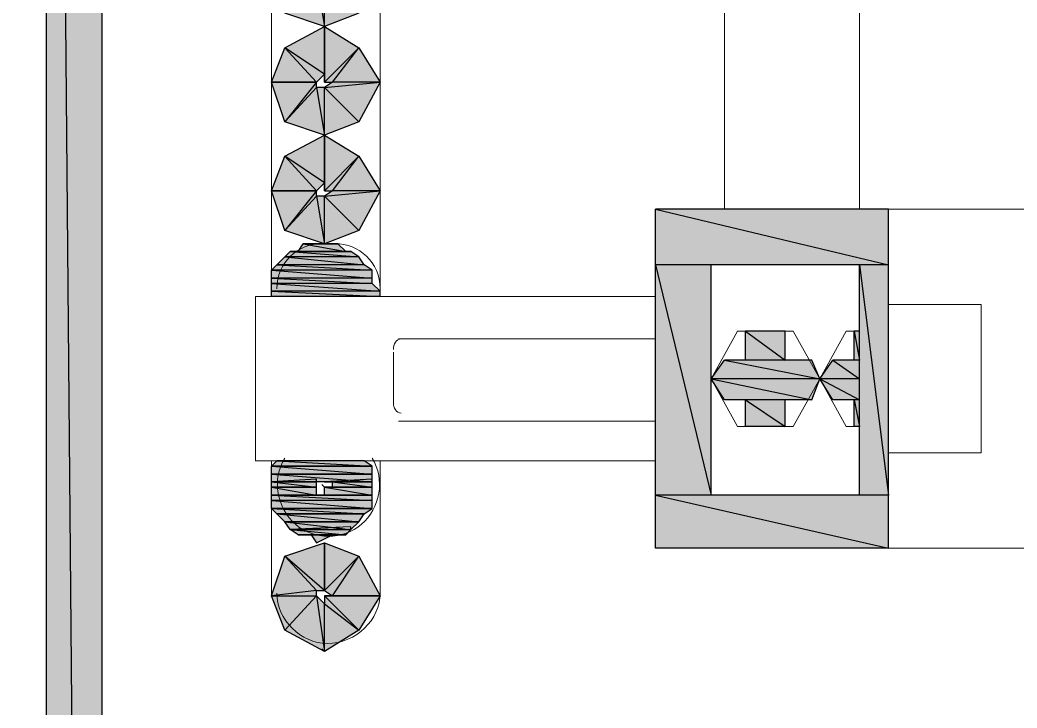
# Model space of a CAD drawing. Header units: millimetres. Extents: x 53 to 176, y -29 to 32.
# Drawn here: x 119.829 to 120.355, y -14.9 to -14.537 of the extents above; entities that cross this region are included whole.
import ezdxf

# ---------------------------------------------------------------- set-up
doc = ezdxf.new("R2010")
doc.units = ezdxf.units.MM
doc.layers.add('15 - Quadro de medição', color=6, linetype='Continuous')

msp = doc.modelspace()

# ---------------------------------------------------------------- hatches: boundary and pattern name
at = {"layer": '15 - Quadro de medição', "true_color": 0x000007}
h = msp.add_hatch(color=7, dxfattribs=at)
h.paths.add_polyline_path([(119.87278, -13.39693), (119.84345, -13.39693), (119.87278, -16.73937)])
h.paths.add_polyline_path([(119.84345, -13.39693), (119.87278, -16.73937), (119.84345, -16.73937)])
h = msp.add_hatch(color=7, dxfattribs=at)
h.paths.add_polyline_path([(119.87278, -13.39693), (119.84345, -13.39693), (119.87278, -16.73937)])
h.paths.add_polyline_path([(119.84345, -13.39693), (119.87278, -16.73937), (119.84345, -16.73937)])
h = msp.add_hatch(color=7, dxfattribs=at)
h.paths.add_polyline_path([(119.96217, -14.51294), (119.98591, -14.51294), (119.96915, -14.53389)])
h.paths.add_polyline_path([(119.98591, -14.51294), (119.96915, -14.53389), (119.98591, -14.51573)])
h.paths.add_polyline_path([(119.96915, -14.53389), (119.98591, -14.51573), (119.99011, -14.54087)])
h.paths.add_polyline_path([(119.98591, -14.51573), (119.99011, -14.54087), (119.99011, -14.51573)])
h.paths.add_polyline_path([(119.99011, -14.54087), (119.99011, -14.51573), (120.00826, -14.53389)])
h = msp.add_hatch(color=7, dxfattribs=at)
h.paths.add_polyline_path([(120.01944, -14.5702), (119.9943, -14.5702), (120.00826, -14.55205)])
h.paths.add_polyline_path([(119.9943, -14.5702), (120.00826, -14.55205), (119.99011, -14.5702)])
h.paths.add_polyline_path([(120.00826, -14.55205), (119.99011, -14.5702), (119.99011, -14.54087)])
h.paths.add_polyline_path([(119.99011, -14.5702), (119.99011, -14.54087), (119.99011, -14.56601)])
h.paths.add_polyline_path([(119.99011, -14.54087), (119.99011, -14.56601), (119.96915, -14.55205)])
h.paths.add_polyline_path([(119.99011, -14.56601), (119.96915, -14.55205), (119.98591, -14.5702)])
h.paths.add_polyline_path([(119.96915, -14.55205), (119.98591, -14.5702), (119.96217, -14.5702)])
h = msp.add_hatch(color=7, dxfattribs=at)
h.paths.add_polyline_path([(119.96217, -14.5702), (119.98591, -14.5702), (119.96915, -14.59116)])
h.paths.add_polyline_path([(119.98591, -14.5702), (119.96915, -14.59116), (119.98591, -14.573)])
h.paths.add_polyline_path([(119.96915, -14.59116), (119.98591, -14.573), (119.99011, -14.59814)])
h.paths.add_polyline_path([(119.98591, -14.573), (119.99011, -14.59814), (119.99011, -14.573)])
h.paths.add_polyline_path([(119.99011, -14.59814), (119.99011, -14.573), (120.00826, -14.59116)])
h = msp.add_hatch(color=7, dxfattribs=at)
h.paths.add_polyline_path([(120.00826, -14.59116), (119.99011, -14.573), (120.01944, -14.5702)])
h.paths.add_polyline_path([(119.99011, -14.573), (120.01944, -14.5702), (119.9943, -14.5702)])
h = msp.add_hatch(color=7, dxfattribs=at)
h.paths.add_polyline_path([(120.01944, -14.62747), (119.9943, -14.62747), (120.00826, -14.60931)])
h.paths.add_polyline_path([(119.9943, -14.62747), (120.00826, -14.60931), (119.99011, -14.62747)])
h.paths.add_polyline_path([(120.00826, -14.60931), (119.99011, -14.62747), (119.99011, -14.59814)])
h.paths.add_polyline_path([(119.99011, -14.62747), (119.99011, -14.59814), (119.99011, -14.62328)])
h.paths.add_polyline_path([(119.99011, -14.59814), (119.99011, -14.62328), (119.96915, -14.60931)])
h.paths.add_polyline_path([(119.99011, -14.62328), (119.96915, -14.60931), (119.98591, -14.62747)])
h.paths.add_polyline_path([(119.96915, -14.60931), (119.98591, -14.62747), (119.96217, -14.62747)])
h = msp.add_hatch(color=7, dxfattribs=at)
h.paths.add_polyline_path([(119.96217, -14.62747), (119.98591, -14.62747), (119.96915, -14.64842)])
h.paths.add_polyline_path([(119.98591, -14.62747), (119.96915, -14.64842), (119.98591, -14.63027)])
h.paths.add_polyline_path([(119.96915, -14.64842), (119.98591, -14.63027), (119.99011, -14.65541)])
h.paths.add_polyline_path([(119.98591, -14.63027), (119.99011, -14.65541), (119.99011, -14.63027)])
h.paths.add_polyline_path([(119.99011, -14.65541), (119.99011, -14.63027), (120.00826, -14.64842)])
h = msp.add_hatch(color=7, dxfattribs=at)
h.paths.add_polyline_path([(120.00826, -14.64842), (119.99011, -14.63027), (120.01944, -14.62747)])
h.paths.add_polyline_path([(119.99011, -14.63027), (120.01944, -14.62747), (119.9943, -14.62747)])
h = msp.add_hatch(color=7, dxfattribs=at)
h.paths.add_polyline_path([(120.28761, -14.63725), (120.1647, -14.63725), (120.28761, -14.66658)])
h.paths.add_polyline_path([(120.1647, -14.63725), (120.28761, -14.66658), (120.1647, -14.66658)])
h = msp.add_hatch(color=7, dxfattribs=at)
h.paths.add_polyline_path([(119.99709, -14.65541), (119.97893, -14.65541), (120.00128, -14.6596)])
h.paths.add_polyline_path([(119.97893, -14.65541), (120.00128, -14.6596), (119.97614, -14.6596)])
h = msp.add_hatch(color=7, dxfattribs=at)
h.paths.add_polyline_path([(120.00407, -14.6596), (119.97195, -14.6596), (120.00826, -14.66239)])
h.paths.add_polyline_path([(119.97195, -14.6596), (120.00826, -14.66239), (119.96915, -14.66239)])
h = msp.add_hatch(color=7, dxfattribs=at)
h.paths.add_polyline_path([(120.01106, -14.66658), (119.96496, -14.66658), (120.01525, -14.66937)])
h.paths.add_polyline_path([(119.96496, -14.66658), (120.01525, -14.66937), (119.96217, -14.66937)])
h = msp.add_hatch(color=7, dxfattribs=at)
h.paths.add_polyline_path([(120.00826, -14.66239), (119.96915, -14.66239), (120.01106, -14.66658)])
h.paths.add_polyline_path([(119.96915, -14.66239), (120.01106, -14.66658), (119.96496, -14.66658)])
h = msp.add_hatch(color=7, dxfattribs=at)
h.paths.add_polyline_path([(120.19403, -14.66658), (120.1647, -14.66658), (120.19403, -14.7881)])
h.paths.add_polyline_path([(120.1647, -14.66658), (120.19403, -14.7881), (120.1647, -14.7881)])
h = msp.add_hatch(color=7, dxfattribs=at)
h.paths.add_polyline_path([(120.28761, -14.66658), (120.27225, -14.66658), (120.28761, -14.7881)])
h.paths.add_polyline_path([(120.27225, -14.66658), (120.28761, -14.7881), (120.27225, -14.7881)])
h = msp.add_hatch(color=7, dxfattribs=at)
h.paths.add_polyline_path([(120.01525, -14.66937), (119.96217, -14.66937), (120.01525, -14.67356)])
h.paths.add_polyline_path([(119.96217, -14.66937), (120.01525, -14.67356), (119.96217, -14.67356)])
h = msp.add_hatch(color=7, dxfattribs=at)
h.paths.add_polyline_path([(120.01525, -14.67356), (119.96217, -14.67356), (120.01525, -14.67636)])
h.paths.add_polyline_path([(119.96217, -14.67356), (120.01525, -14.67636), (119.96217, -14.67636)])
h = msp.add_hatch(color=7, dxfattribs=at)
h.paths.add_polyline_path([(120.01525, -14.67636), (119.96217, -14.67636), (120.01944, -14.68055)])
h.paths.add_polyline_path([(119.96217, -14.67636), (120.01944, -14.68055), (119.96217, -14.68055)])
h = msp.add_hatch(color=7, dxfattribs=at)
h.paths.add_polyline_path([(120.01944, -14.68055), (119.96217, -14.68055), (120.01944, -14.68334)])
h.paths.add_polyline_path([(119.96217, -14.68055), (120.01944, -14.68334), (119.96217, -14.68334)])
h = msp.add_hatch(color=7, dxfattribs=at)
h.paths.add_polyline_path([(120.23314, -14.7015), (120.21219, -14.7015), (120.23314, -14.71686)])
h.paths.add_polyline_path([(120.21219, -14.7015), (120.23314, -14.71686), (120.21219, -14.71686)])
h = msp.add_hatch(color=7, dxfattribs=at)
h.paths.add_polyline_path([(120.27225, -14.7015), (120.26946, -14.7015), (120.27225, -14.71686)])
h.paths.add_polyline_path([(120.26946, -14.7015), (120.27225, -14.71686), (120.26946, -14.71686)])
h = msp.add_hatch(color=7, dxfattribs=at)
h.paths.add_polyline_path([(120.24711, -14.71686), (120.20102, -14.71686), (120.2513, -14.72664)])
h.paths.add_polyline_path([(120.20102, -14.71686), (120.2513, -14.72664), (120.19403, -14.72664)])
h = msp.add_hatch(color=7, dxfattribs=at)
h.paths.add_polyline_path([(120.27225, -14.71686), (120.25828, -14.71686), (120.27225, -14.72664)])
h.paths.add_polyline_path([(120.25828, -14.71686), (120.27225, -14.72664), (120.2513, -14.72664)])
h = msp.add_hatch(color=7, dxfattribs=at)
h.paths.add_polyline_path([(120.2513, -14.72664), (120.19403, -14.72664), (120.24711, -14.73782)])
h.paths.add_polyline_path([(120.19403, -14.72664), (120.24711, -14.73782), (120.20102, -14.73782)])
h = msp.add_hatch(color=7, dxfattribs=at)
h.paths.add_polyline_path([(120.27225, -14.72664), (120.2513, -14.72664), (120.27225, -14.73782)])
h.paths.add_polyline_path([(120.2513, -14.72664), (120.27225, -14.73782), (120.25828, -14.73782)])
h = msp.add_hatch(color=7, dxfattribs=at)
h.paths.add_polyline_path([(120.23314, -14.73782), (120.21219, -14.73782), (120.23314, -14.75178)])
h.paths.add_polyline_path([(120.21219, -14.73782), (120.23314, -14.75178), (120.21219, -14.75178)])
h = msp.add_hatch(color=7, dxfattribs=at)
h.paths.add_polyline_path([(120.27225, -14.73782), (120.26946, -14.73782), (120.27225, -14.75178)])
h.paths.add_polyline_path([(120.26946, -14.73782), (120.27225, -14.75178), (120.26946, -14.75178)])
h = msp.add_hatch(color=7, dxfattribs=at)
h.paths.add_polyline_path([(120.01106, -14.76994), (119.96496, -14.76994), (120.01525, -14.77273)])
h.paths.add_polyline_path([(119.96496, -14.76994), (120.01525, -14.77273), (119.96217, -14.77273)])
h.paths.add_polyline_path([(120.01525, -14.77273), (119.96217, -14.77273)])
h.paths.add_polyline_path([(119.96217, -14.77273), (120.01525, -14.77273)])
h = msp.add_hatch(color=7, dxfattribs=at)
h.paths.add_polyline_path([(120.01525, -14.77273), (119.96217, -14.77273), (120.01525, -14.77692)])
h.paths.add_polyline_path([(119.96217, -14.77273), (120.01525, -14.77692), (119.96217, -14.77692)])
h.paths.add_polyline_path([(120.01525, -14.77692), (119.96217, -14.77692)])
h.paths.add_polyline_path([(119.96217, -14.77692), (120.01525, -14.77692)])
h = msp.add_hatch(color=7, dxfattribs=at)
h.paths.add_polyline_path([(120.01525, -14.77692), (119.96217, -14.77692), (120.01525, -14.78111)])
h.paths.add_polyline_path([(119.96217, -14.77692), (120.01525, -14.78111), (119.96217, -14.78111)])
h = msp.add_hatch(color=7, dxfattribs=at)
h.paths.add_polyline_path([(119.96217, -14.78111), (119.98591, -14.78111), (119.98591, -14.77972)])
h.paths.add_polyline_path([(119.98591, -14.78111), (119.98591, -14.77972), (119.96217, -14.78111)])
h = msp.add_hatch(color=7, dxfattribs=at)
h.paths.add_polyline_path([(119.96217, -14.78111), (119.98591, -14.78111), (119.98591, -14.77972)])
h.paths.add_polyline_path([(119.98591, -14.78111), (119.98591, -14.77972), (119.96217, -14.78111)])
h = msp.add_hatch(color=7, dxfattribs=at)
h.paths.add_polyline_path([(119.96217, -14.78111), (119.98591, -14.78111), (119.98591, -14.77972)])
h.paths.add_polyline_path([(119.98591, -14.78111), (119.98591, -14.77972), (119.96217, -14.78111)])
h = msp.add_hatch(color=7, dxfattribs=at)
h.paths.add_polyline_path([(119.96217, -14.78111), (119.98591, -14.78111), (119.98591, -14.77972)])
h.paths.add_polyline_path([(119.98591, -14.78111), (119.98591, -14.77972), (119.96217, -14.78111)])
h = msp.add_hatch(color=7, dxfattribs=at)
h.paths.add_polyline_path([(119.96217, -14.78111), (119.98591, -14.78111), (119.98591, -14.77972)])
h.paths.add_polyline_path([(119.98591, -14.78111), (119.98591, -14.77972), (119.96217, -14.78111)])
h = msp.add_hatch(color=7, dxfattribs=at)
h.paths.add_polyline_path([(119.96217, -14.78111), (119.98591, -14.78111), (119.98591, -14.77972)])
h.paths.add_polyline_path([(119.98591, -14.78111), (119.98591, -14.77972), (119.96217, -14.78111)])
h.paths.add_polyline_path([(119.98591, -14.78111), (119.96217, -14.78111)])
h.paths.add_polyline_path([(119.96217, -14.78111), (119.98591, -14.78111), (119.98591, -14.77972)])
h = msp.add_hatch(color=7, dxfattribs=at)
h.paths.add_polyline_path([(119.96217, -14.78111), (119.98591, -14.78111), (119.98591, -14.77972)])
h.paths.add_polyline_path([(119.98591, -14.78111), (119.98591, -14.77972), (119.96217, -14.78111)])
h = msp.add_hatch(color=7, dxfattribs=at)
h.paths.add_polyline_path([(119.98591, -14.78111), (119.96217, -14.78111), (119.98591, -14.78391)])
h.paths.add_polyline_path([(119.96217, -14.78111), (119.98591, -14.78391), (119.96217, -14.78391)])
h = msp.add_hatch(color=7, dxfattribs=at)
h.paths.add_polyline_path([(119.99011, -14.78111), (120.01525, -14.78111), (120.01525, -14.77972)])
h.paths.add_polyline_path([(120.01525, -14.78111), (120.01525, -14.77972), (119.99011, -14.78111)])
h = msp.add_hatch(color=7, dxfattribs=at)
h.paths.add_polyline_path([(119.99011, -14.78111), (120.01525, -14.78111), (120.01525, -14.77972)])
h.paths.add_polyline_path([(120.01525, -14.78111), (120.01525, -14.77972), (119.99011, -14.78111)])
h = msp.add_hatch(color=7, dxfattribs=at)
h.paths.add_polyline_path([(119.99011, -14.78111), (120.01525, -14.78111), (120.01525, -14.77972)])
h.paths.add_polyline_path([(120.01525, -14.78111), (120.01525, -14.77972), (119.99011, -14.78111)])
h = msp.add_hatch(color=7, dxfattribs=at)
h.paths.add_polyline_path([(119.99011, -14.78111), (120.01525, -14.78111), (120.01525, -14.77972)])
h.paths.add_polyline_path([(120.01525, -14.78111), (120.01525, -14.77972), (119.99011, -14.78111)])
h = msp.add_hatch(color=7, dxfattribs=at)
h.paths.add_polyline_path([(119.99011, -14.78111), (120.01525, -14.78111), (120.01525, -14.77972)])
h.paths.add_polyline_path([(120.01525, -14.78111), (120.01525, -14.77972), (119.99011, -14.78111)])
h = msp.add_hatch(color=7, dxfattribs=at)
h.paths.add_polyline_path([(119.99011, -14.78111), (120.01525, -14.78111), (120.01525, -14.77972)])
h.paths.add_polyline_path([(120.01525, -14.78111), (120.01525, -14.77972), (119.99011, -14.78111)])
h = msp.add_hatch(color=7, dxfattribs=at)
h.paths.add_polyline_path([(120.01525, -14.78111), (119.9943, -14.78111), (120.01525, -14.78391)])
h.paths.add_polyline_path([(119.9943, -14.78111), (120.01525, -14.78391), (119.9943, -14.78391)])
h = msp.add_hatch(color=7, dxfattribs=at)
h.paths.add_polyline_path([(119.98591, -14.78391), (119.96217, -14.78391), (119.98591, -14.7881)])
h.paths.add_polyline_path([(119.96217, -14.78391), (119.98591, -14.7881), (119.96217, -14.7881)])
h = msp.add_hatch(color=7, dxfattribs=at)
h.paths.add_polyline_path([(120.01525, -14.78391), (119.99011, -14.78391), (120.01525, -14.7881)])
h.paths.add_polyline_path([(119.99011, -14.78391), (120.01525, -14.7881), (119.99011, -14.7881)])
h = msp.add_hatch(color=7, dxfattribs=at)
h.paths.add_polyline_path([(120.01525, -14.7881), (119.96217, -14.7881), (120.01525, -14.79089)])
h.paths.add_polyline_path([(119.96217, -14.7881), (120.01525, -14.79089), (119.96217, -14.79089)])
h = msp.add_hatch(color=7, dxfattribs=at)
h.paths.add_polyline_path([(120.01525, -14.79089), (119.96217, -14.79089), (120.01525, -14.79508)])
h.paths.add_polyline_path([(119.96217, -14.79089), (120.01525, -14.79508), (119.96217, -14.79508)])
h.paths.add_polyline_path([(120.01525, -14.79508), (119.96217, -14.79508)])
h.paths.add_polyline_path([(119.96217, -14.79508), (120.01525, -14.79508)])
h = msp.add_hatch(color=7, dxfattribs=at)
h.paths.add_polyline_path([(120.28761, -14.7881), (120.1647, -14.7881), (120.28761, -14.81603)])
h.paths.add_polyline_path([(120.1647, -14.7881), (120.28761, -14.81603), (120.1647, -14.81603)])
h = msp.add_hatch(color=7, dxfattribs=at)
h.paths.add_polyline_path([(120.01525, -14.79508), (119.96217, -14.79508), (120.01106, -14.79788)])
h.paths.add_polyline_path([(119.96217, -14.79508), (120.01106, -14.79788), (119.96496, -14.79788)])
h.paths.add_polyline_path([(120.01106, -14.79788), (119.96496, -14.79788)])
h.paths.add_polyline_path([(119.96496, -14.79788), (120.01106, -14.79788)])
h = msp.add_hatch(color=7, dxfattribs=at)
h.paths.add_polyline_path([(120.01106, -14.79788), (119.96496, -14.79788), (120.00826, -14.80207)])
h.paths.add_polyline_path([(119.96496, -14.79788), (120.00826, -14.80207), (119.96915, -14.80207)])
h.paths.add_polyline_path([(120.00826, -14.80207), (119.96915, -14.80207)])
h.paths.add_polyline_path([(119.96915, -14.80207), (120.00826, -14.80207)])
h = msp.add_hatch(color=7, dxfattribs=at)
h.paths.add_polyline_path([(120.00826, -14.80207), (119.96915, -14.80207), (120.00407, -14.80626)])
h.paths.add_polyline_path([(119.96915, -14.80207), (120.00407, -14.80626), (119.97195, -14.80626)])
h.paths.add_polyline_path([(120.00407, -14.80626), (119.97195, -14.80626)])
h.paths.add_polyline_path([(119.97195, -14.80626), (120.00407, -14.80626), (120.00407, -14.80486)])
h = msp.add_hatch(color=7, dxfattribs=at)
h.paths.add_polyline_path([(120.00407, -14.80626), (119.97195, -14.80626), (120.00128, -14.80905)])
h.paths.add_polyline_path([(119.97195, -14.80626), (120.00128, -14.80905), (119.97614, -14.80905)])
h = msp.add_hatch(color=7, dxfattribs=at)
h.paths.add_polyline_path([(119.99011, -14.81324), (119.99011, -14.83838), (119.96915, -14.82022)])
h.paths.add_polyline_path([(119.99011, -14.83838), (119.96915, -14.82022), (119.98591, -14.83838)])
h.paths.add_polyline_path([(119.96915, -14.82022), (119.98591, -14.83838), (119.96217, -14.84118)])
h.paths.add_polyline_path([(119.98591, -14.83838), (119.96217, -14.84118), (119.98591, -14.84118)])
h.paths.add_polyline_path([(119.96217, -14.84118), (119.98591, -14.84118), (119.96915, -14.85933)])
h = msp.add_hatch(color=7, dxfattribs=at)
h.paths.add_polyline_path([(119.99709, -14.80905), (119.97893, -14.80905), (119.9943, -14.80905)])
h.paths.add_polyline_path([(119.97893, -14.80905), (119.9943, -14.80905), (119.98312, -14.80905)])
h.paths.add_polyline_path([(119.9943, -14.80905), (119.98312, -14.80905), (119.98591, -14.81324)])
h = msp.add_hatch(color=7, dxfattribs=at)
h.paths.add_polyline_path([(119.98312, -14.80905), (119.9943, -14.80905), (119.9929, -14.80905)])
h.paths.add_polyline_path([(119.9943, -14.80905), (119.9929, -14.80905), (119.98312, -14.80905)])
h = msp.add_hatch(color=7, dxfattribs=at)
h.paths.add_polyline_path([(120.01944, -14.84118), (119.9943, -14.84118), (120.00826, -14.82022)])
h.paths.add_polyline_path([(119.9943, -14.84118), (120.00826, -14.82022), (119.99011, -14.83838)])
h.paths.add_polyline_path([(120.00826, -14.82022), (119.99011, -14.83838), (119.99011, -14.81324)])
h = msp.add_hatch(color=7, dxfattribs=at)
h.paths.add_polyline_path([(119.96915, -14.85933), (119.98591, -14.84118), (119.99011, -14.87051)])
h.paths.add_polyline_path([(119.98591, -14.84118), (119.99011, -14.87051), (119.99011, -14.84537)])
h.paths.add_polyline_path([(119.99011, -14.87051), (119.99011, -14.84537), (120.00826, -14.85933)])
h.paths.add_polyline_path([(119.99011, -14.84537), (120.00826, -14.85933), (119.99011, -14.84118)])
h.paths.add_polyline_path([(120.00826, -14.85933), (119.99011, -14.84118), (120.01944, -14.84118)])
h.paths.add_polyline_path([(119.99011, -14.84118), (120.01944, -14.84118), (119.9943, -14.84118)])

# ---------------------------------------------------------------- linework, layer by layer
at = {"layer": '15 - Quadro de medição', "color": 7, "linetype": 'Continuous', "lineweight": 20, "true_color": 0x000007}
for points in [[(119.87278, -16.73937), (119.87278, -13.18183), (119.87278, -13.18183)], [(119.84345, -13.39693), (119.84345, -16.73937), (119.87278, -16.73937), (119.82948, -16.73937)], [(119.87278, -16.73937), (119.84345, -16.73937), (119.84345, -13.39693)], [(119.96217, -14.68334), (119.96217, -13.77545), (119.96217, -13.77545)], [(120.01944, -13.77545), (120.01944, -14.68334), (120.01944, -14.68334)], [(120.27225, -14.63725), (120.27225, -14.29085), (120.27225, -14.29085)], [(120.20102, -14.63725), (120.20102, -14.52271), (120.27225, -14.52271)], [(120.28761, -14.63725), (120.28761, -14.81603), (120.28761, -14.81603)], [(119.9943, -14.65541), (119.99011, -14.65541), (119.98591, -14.65541)], [(120.27225, -14.66658), (120.19403, -14.66658), (120.19403, -14.7881), (120.27225, -14.7881)], [(120.27225, -14.66658), (120.27225, -14.7881), (120.27225, -14.7881)], [(119.96217, -14.68055), (119.96217, -14.68334), (119.96217, -14.68334)], [(120.01944, -14.68334), (120.01944, -14.68055), (120.01944, -14.68055)], [(120.1647, -14.68334), (119.95379, -14.68334), (119.95379, -14.76994), (120.1647, -14.76994)], [(119.95379, -14.68334), (120.05855, -14.68334), (120.05855, -14.68334)], [(120.21219, -14.7015), (120.21219, -14.71686), (120.21219, -14.71686)], [(120.23314, -14.7015), (120.23314, -14.71686), (120.23314, -14.71686)], [(120.27225, -14.7015), (120.26527, -14.7015), (120.2513, -14.72664), (120.26527, -14.75178), (120.27225, -14.75178)], [(120.26527, -14.7015), (120.26946, -14.7015), (120.26946, -14.71686)], [(120.02921, -14.70569), (120.1647, -14.70569), (120.1647, -14.70569)], [(120.02642, -14.74061), (120.02642, -14.71267), (120.02642, -14.71267)], [(120.20102, -14.71686), (120.21219, -14.71686), (120.21219, -14.71686)], [(120.23314, -14.71686), (120.24711, -14.71686), (120.24711, -14.71686)], [(120.25828, -14.71686), (120.26946, -14.71686), (120.26946, -14.71686)], [(120.20102, -14.73782), (120.21219, -14.73782), (120.21219, -14.73782)], [(120.21219, -14.73782), (120.21219, -14.75178), (120.21219, -14.75178)], [(120.23314, -14.73782), (120.23314, -14.75178), (120.23314, -14.75178)], [(120.23314, -14.73782), (120.24711, -14.73782), (120.24711, -14.73782)], [(120.25828, -14.73782), (120.26946, -14.73782), (120.26946, -14.73782)], [(120.26946, -14.73782), (120.26946, -14.75178), (120.26946, -14.75178)], [(120.1647, -14.74899), (120.02921, -14.74899), (120.02921, -14.74899)], [(119.96217, -14.84118), (119.96217, -14.76994), (119.96217, -14.76994)], [(120.01944, -14.76994), (120.01944, -14.84118), (120.01944, -14.84118)], [(119.99011, -14.78391), (119.98871, -14.78251), (119.98871, -14.78251)], [(119.99011, -14.87051), (119.98871, -14.86911), (119.98871, -14.86911)]]:
    msp.add_lwpolyline(points, dxfattribs=at)
at = {"layer": '15 - Quadro de medição', "color": 7, "linetype": 'Continuous', "lineweight": -2, "true_color": 0x000007}
for points in [[(119.87278, -13.39693), (119.84345, -13.39693), (119.87278, -16.73937)], [(119.84345, -13.39693), (119.87278, -16.73937), (119.84345, -16.73937)], [(119.87278, -13.39693), (119.84345, -13.39693), (119.87278, -16.73937)], [(119.84345, -13.39693), (119.87278, -16.73937), (119.84345, -16.73937)], [(119.96915, -14.53389), (119.98591, -14.51573), (119.99011, -14.54087)], [(119.98591, -14.51573), (119.99011, -14.54087), (119.99011, -14.51573)], [(119.99011, -14.54087), (119.99011, -14.51573), (120.00826, -14.53389)], [(119.99011, -14.54087), (119.99011, -14.56601), (119.96915, -14.55205)], [(120.00826, -14.55205), (119.99011, -14.5702), (119.99011, -14.54087)], [(119.99011, -14.5702), (119.99011, -14.54087), (119.99011, -14.56601)], [(119.96915, -14.55205), (119.98591, -14.5702), (119.96217, -14.5702)], [(119.99011, -14.56601), (119.96915, -14.55205), (119.98591, -14.5702)], [(119.9943, -14.5702), (120.00826, -14.55205), (119.99011, -14.5702)], [(120.01944, -14.5702), (119.9943, -14.5702), (120.00826, -14.55205)], [(119.96217, -14.5702), (119.98591, -14.5702), (119.96915, -14.59116)], [(119.98591, -14.5702), (119.96915, -14.59116), (119.98591, -14.573)], [(120.00826, -14.59116), (119.99011, -14.573), (120.01944, -14.5702)], [(119.99011, -14.573), (120.01944, -14.5702), (119.9943, -14.5702)], [(119.96915, -14.59116), (119.98591, -14.573), (119.99011, -14.59814)], [(119.98591, -14.573), (119.99011, -14.59814), (119.99011, -14.573)], [(119.99011, -14.59814), (119.99011, -14.573), (120.00826, -14.59116)], [(119.99011, -14.59814), (119.99011, -14.62328), (119.96915, -14.60931)], [(120.00826, -14.60931), (119.99011, -14.62747), (119.99011, -14.59814)], [(119.99011, -14.62747), (119.99011, -14.59814), (119.99011, -14.62328)], [(119.96915, -14.60931), (119.98591, -14.62747), (119.96217, -14.62747)], [(119.99011, -14.62328), (119.96915, -14.60931), (119.98591, -14.62747)], [(119.9943, -14.62747), (120.00826, -14.60931), (119.99011, -14.62747)], [(120.01944, -14.62747), (119.9943, -14.62747), (120.00826, -14.60931)], [(119.96217, -14.62747), (119.98591, -14.62747), (119.96915, -14.64842)], [(119.98591, -14.62747), (119.96915, -14.64842), (119.98591, -14.63027)], [(120.00826, -14.64842), (119.99011, -14.63027), (120.01944, -14.62747)], [(119.99011, -14.63027), (120.01944, -14.62747), (119.9943, -14.62747)], [(119.96915, -14.64842), (119.98591, -14.63027), (119.99011, -14.65541)], [(119.98591, -14.63027), (119.99011, -14.65541), (119.99011, -14.63027)], [(119.99011, -14.65541), (119.99011, -14.63027), (120.00826, -14.64842)], [(120.28761, -14.63725), (120.1647, -14.63725), (120.28761, -14.66658)], [(120.1647, -14.63725), (120.28761, -14.66658), (120.1647, -14.66658)], [(119.97893, -14.65541), (120.00128, -14.6596), (119.97614, -14.6596)], [(119.98591, -14.65541), (119.99709, -14.65541), (119.97893, -14.65541)], [(119.99709, -14.65541), (119.97893, -14.65541), (120.00128, -14.6596)], [(119.9943, -14.65541), (119.98591, -14.65541), (119.99709, -14.65541)], [(119.97195, -14.6596), (120.00826, -14.66239), (119.96915, -14.66239)], [(119.97614, -14.6596), (120.00407, -14.6596), (119.97195, -14.6596)], [(120.00407, -14.6596), (119.97195, -14.6596), (120.00826, -14.66239)], [(120.00128, -14.6596), (119.97614, -14.6596), (120.00407, -14.6596)], [(119.96496, -14.66658), (120.01525, -14.66937), (119.96217, -14.66937)], [(119.96915, -14.66239), (120.01106, -14.66658), (119.96496, -14.66658)], [(120.01106, -14.66658), (119.96496, -14.66658), (120.01525, -14.66937)], [(120.00826, -14.66239), (119.96915, -14.66239), (120.01106, -14.66658)], [(120.19403, -14.66658), (120.1647, -14.66658), (120.19403, -14.7881)], [(120.1647, -14.66658), (120.19403, -14.7881), (120.1647, -14.7881)], [(120.28761, -14.66658), (120.27225, -14.66658), (120.28761, -14.7881)], [(120.27225, -14.66658), (120.28761, -14.7881), (120.27225, -14.7881)], [(120.01525, -14.66937), (119.96217, -14.66937), (120.01525, -14.67356)], [(119.96217, -14.66937), (120.01525, -14.67356), (119.96217, -14.67356)], [(120.01525, -14.67356), (119.96217, -14.67356), (120.01525, -14.67636)], [(119.96217, -14.67356), (120.01525, -14.67636), (119.96217, -14.67636)], [(120.01525, -14.67636), (119.96217, -14.67636), (120.01944, -14.68055)], [(119.96217, -14.67636), (120.01944, -14.68055), (119.96217, -14.68055)], [(120.01944, -14.68055), (119.96217, -14.68055), (120.01944, -14.68334)], [(119.96217, -14.68055), (120.01944, -14.68334), (119.96217, -14.68334)], [(120.23314, -14.7015), (120.21219, -14.7015), (120.23314, -14.71686)], [(120.21219, -14.7015), (120.23314, -14.71686), (120.21219, -14.71686)], [(120.27225, -14.7015), (120.26946, -14.7015), (120.27225, -14.71686)], [(120.26946, -14.7015), (120.27225, -14.71686), (120.26946, -14.71686)], [(120.20102, -14.71686), (120.2513, -14.72664), (120.19403, -14.72664)], [(120.24711, -14.71686), (120.20102, -14.71686), (120.2513, -14.72664)], [(120.25828, -14.71686), (120.27225, -14.72664), (120.2513, -14.72664)], [(120.27225, -14.71686), (120.25828, -14.71686), (120.27225, -14.72664)], [(120.2513, -14.72664), (120.19403, -14.72664), (120.24711, -14.73782)], [(120.19403, -14.72664), (120.24711, -14.73782), (120.20102, -14.73782)], [(120.27225, -14.72664), (120.2513, -14.72664), (120.27225, -14.73782)], [(120.2513, -14.72664), (120.27225, -14.73782), (120.25828, -14.73782)], [(120.23314, -14.73782), (120.21219, -14.73782), (120.23314, -14.75178)], [(120.21219, -14.73782), (120.23314, -14.75178), (120.21219, -14.75178)], [(120.27225, -14.73782), (120.26946, -14.73782), (120.27225, -14.75178)], [(120.26946, -14.73782), (120.27225, -14.75178), (120.26946, -14.75178)], [(119.96496, -14.76994), (120.01525, -14.77273), (119.96217, -14.77273)], [(120.01106, -14.76994), (119.96496, -14.76994), (120.01525, -14.77273)], [(120.01525, -14.77273), (119.96217, -14.77273)], [(119.96217, -14.77273), (120.01525, -14.77273), (120.01525, -14.77273)], [(120.01525, -14.77273), (119.96217, -14.77273), (120.01525, -14.77692)], [(119.96217, -14.77273), (120.01525, -14.77692), (119.96217, -14.77692)], [(120.01525, -14.77692), (119.96217, -14.77692)], [(119.96217, -14.77692), (120.01525, -14.77692), (120.01525, -14.77692)], [(120.01525, -14.77692), (119.96217, -14.77692), (120.01525, -14.78111)], [(119.96217, -14.77692), (120.01525, -14.78111), (119.96217, -14.78111)], [(119.96217, -14.78111), (119.98591, -14.78111), (119.98591, -14.77972)], [(119.98591, -14.78111), (119.98591, -14.77972), (119.96217, -14.78111)], [(119.96217, -14.78111), (119.98591, -14.78111), (119.98591, -14.77972)], [(119.98591, -14.78111), (119.98591, -14.77972), (119.96217, -14.78111)], [(119.96217, -14.78111), (119.98591, -14.78111), (119.98591, -14.77972)], [(119.98591, -14.78111), (119.98591, -14.77972), (119.96217, -14.78111)], [(119.96217, -14.78111), (119.98591, -14.78111), (119.98591, -14.77972)], [(119.98591, -14.78111), (119.98591, -14.77972), (119.96217, -14.78111)], [(119.96217, -14.78111), (119.98591, -14.78111), (119.98591, -14.77972)], [(119.98591, -14.78111), (119.98591, -14.77972), (119.96217, -14.78111)], [(119.96217, -14.78111), (119.98591, -14.78111), (119.98591, -14.77972)], [(119.98591, -14.78111), (119.98591, -14.77972), (119.96217, -14.78111)], [(119.96217, -14.78111), (119.98591, -14.78111), (119.98591, -14.77972)], [(119.96217, -14.78111), (119.98591, -14.78111), (119.98591, -14.77972)], [(119.98591, -14.78111), (119.98591, -14.77972), (119.96217, -14.78111)], [(119.98591, -14.78111), (119.96217, -14.78111)], [(119.98591, -14.78111), (119.96217, -14.78111), (119.98591, -14.78391)], [(119.96217, -14.78111), (119.98591, -14.78391), (119.96217, -14.78391)], [(119.99011, -14.78111), (120.01525, -14.78111), (120.01525, -14.77972)], [(120.01525, -14.78111), (120.01525, -14.77972), (119.99011, -14.78111)], [(119.99011, -14.78111), (120.01525, -14.78111), (120.01525, -14.77972)], [(120.01525, -14.78111), (120.01525, -14.77972), (119.99011, -14.78111)], [(119.99011, -14.78111), (120.01525, -14.78111), (120.01525, -14.77972)], [(120.01525, -14.78111), (120.01525, -14.77972), (119.99011, -14.78111)], [(119.99011, -14.78111), (120.01525, -14.78111), (120.01525, -14.77972)], [(120.01525, -14.78111), (120.01525, -14.77972), (119.99011, -14.78111)], [(119.99011, -14.78111), (120.01525, -14.78111), (120.01525, -14.77972)], [(120.01525, -14.78111), (120.01525, -14.77972), (119.99011, -14.78111)], [(119.99011, -14.78111), (120.01525, -14.78111), (120.01525, -14.77972)], [(120.01525, -14.78111), (120.01525, -14.77972), (119.99011, -14.78111)], [(120.01525, -14.78111), (119.99011, -14.78111)], [(119.99011, -14.78111), (120.01525, -14.78111), (119.9943, -14.78111)], [(120.01525, -14.78111), (119.9943, -14.78111), (120.01525, -14.78391)], [(119.9943, -14.78111), (120.01525, -14.78391), (119.9943, -14.78391)], [(119.96217, -14.78391), (119.98591, -14.78391), (119.98591, -14.78391)], [(119.98591, -14.78391), (119.98591, -14.78391), (119.96217, -14.78391)], [(119.98591, -14.78391), (119.96217, -14.78391)], [(119.96217, -14.78391), (119.98591, -14.78391), (119.98591, -14.78391)], [(119.96217, -14.78391), (119.98591, -14.78391), (119.98591, -14.78391)], [(119.98591, -14.78391), (119.98591, -14.78391), (119.96217, -14.78391)], [(119.96217, -14.78391), (119.98591, -14.78391), (119.98591, -14.78391)], [(119.98591, -14.78391), (119.98591, -14.78391), (119.96217, -14.78391)], [(119.96217, -14.78391), (119.98591, -14.78391), (119.98591, -14.78391)], [(119.98591, -14.78391), (119.98591, -14.78391), (119.96217, -14.78391)], [(119.96217, -14.78391), (119.98591, -14.78391), (119.98591, -14.78391)], [(119.98591, -14.78391), (119.98591, -14.78391), (119.96217, -14.78391)], [(119.96217, -14.78391), (119.98591, -14.78391), (119.98591, -14.78391)], [(119.98591, -14.78391), (119.98591, -14.78391), (119.96217, -14.78391)], [(119.98591, -14.78391), (119.96217, -14.78391), (119.98591, -14.7881)], [(119.96217, -14.78391), (119.98591, -14.7881), (119.96217, -14.7881)], [(119.9943, -14.78391), (120.01525, -14.78391), (119.99011, -14.78391)], [(119.99011, -14.78391), (120.01525, -14.78391), (120.01525, -14.78391)], [(120.01525, -14.78391), (120.01525, -14.78391), (119.99011, -14.78391)], [(120.01525, -14.78391), (119.99011, -14.78391)], [(119.99011, -14.78391), (120.01525, -14.78391), (120.01525, -14.78391)], [(119.99011, -14.78391), (120.01525, -14.78391), (120.01525, -14.78391)], [(120.01525, -14.78391), (120.01525, -14.78391), (119.99011, -14.78391)], [(119.99011, -14.78391), (120.01525, -14.78391), (120.01525, -14.78391)], [(120.01525, -14.78391), (120.01525, -14.78391), (119.99011, -14.78391)], [(119.99011, -14.78391), (120.01525, -14.78391), (120.01525, -14.78391)], [(120.01525, -14.78391), (120.01525, -14.78391), (119.99011, -14.78391)], [(120.01525, -14.78391), (119.99011, -14.78391), (120.01525, -14.7881)], [(119.99011, -14.78391), (120.01525, -14.7881), (119.99011, -14.7881)], [(119.9943, -14.78391), (120.01525, -14.78391), (120.01525, -14.78391)], [(120.01525, -14.78391), (120.01525, -14.78391), (119.9943, -14.78391)], [(120.01525, -14.78391), (119.9943, -14.78391)], [(119.96217, -14.7881), (119.98591, -14.7881), (119.98591, -14.7881)], [(119.98591, -14.7881), (119.98591, -14.7881), (119.96217, -14.7881)], [(119.96217, -14.7881), (120.01525, -14.7881), (120.01525, -14.7881)], [(120.01525, -14.7881), (120.01525, -14.7881), (119.96217, -14.7881)], [(120.01525, -14.7881), (119.96217, -14.7881), (120.01525, -14.79089)], [(119.96217, -14.7881), (120.01525, -14.79089), (119.96217, -14.79089)], [(120.01525, -14.79089), (119.96217, -14.79089), (120.01525, -14.79508)], [(119.96217, -14.79089), (120.01525, -14.79508), (119.96217, -14.79508)], [(119.99011, -14.7881), (120.01525, -14.7881), (120.01525, -14.7881)], [(120.01525, -14.7881), (120.01525, -14.7881), (119.99011, -14.7881)], [(120.28761, -14.7881), (120.1647, -14.7881), (120.28761, -14.81603)], [(120.1647, -14.7881), (120.28761, -14.81603), (120.1647, -14.81603)], [(120.01525, -14.79508), (119.96217, -14.79508)], [(119.96217, -14.79508), (120.01525, -14.79508), (120.01525, -14.79508)], [(120.01525, -14.79508), (119.96217, -14.79508), (120.01106, -14.79788)], [(119.96217, -14.79508), (120.01106, -14.79788), (119.96496, -14.79788)], [(120.01106, -14.79788), (119.96496, -14.79788)], [(119.96496, -14.79788), (120.01106, -14.79788), (120.01106, -14.79788)], [(120.01106, -14.79788), (119.96496, -14.79788), (120.00826, -14.80207)], [(119.96496, -14.79788), (120.00826, -14.80207), (119.96915, -14.80207)], [(120.00826, -14.80207), (119.96915, -14.80207)], [(119.96915, -14.80207), (120.00826, -14.80207), (120.00826, -14.80207)], [(120.00826, -14.80207), (119.96915, -14.80207), (120.00407, -14.80626)], [(119.96915, -14.80207), (120.00407, -14.80626), (119.97195, -14.80626)], [(119.97195, -14.80626), (120.00407, -14.80626), (120.00407, -14.80486)], [(120.00407, -14.80626), (119.97195, -14.80626)], [(120.00407, -14.80626), (119.97195, -14.80626), (120.00128, -14.80905)], [(119.97195, -14.80626), (120.00128, -14.80905), (119.97614, -14.80905)], [(119.99011, -14.81324), (119.99011, -14.83838), (119.96915, -14.82022)], [(120.00128, -14.80905), (119.97614, -14.80905), (119.99709, -14.80905)], [(119.97614, -14.80905), (119.99709, -14.80905), (119.97893, -14.80905)], [(119.99709, -14.80905), (119.97893, -14.80905), (119.9943, -14.80905)], [(119.97893, -14.80905), (119.9943, -14.80905), (119.98312, -14.80905)], [(119.9943, -14.80905), (119.98312, -14.80905), (119.98591, -14.81324)], [(119.98312, -14.80905), (119.9943, -14.80905), (119.9929, -14.80905)], [(119.9943, -14.80905), (119.9929, -14.80905), (119.98312, -14.80905)], [(120.00826, -14.82022), (119.99011, -14.83838), (119.99011, -14.81324)], [(119.96915, -14.82022), (119.98591, -14.83838), (119.96217, -14.84118)], [(119.99011, -14.83838), (119.96915, -14.82022), (119.98591, -14.83838)], [(119.9943, -14.84118), (120.00826, -14.82022), (119.99011, -14.83838)], [(120.01944, -14.84118), (119.9943, -14.84118), (120.00826, -14.82022)], [(119.98591, -14.83838), (119.96217, -14.84118), (119.98591, -14.84118)], [(119.96217, -14.84118), (119.98591, -14.84118), (119.96915, -14.85933)], [(119.96915, -14.85933), (119.98591, -14.84118), (119.99011, -14.87051)], [(119.98591, -14.84118), (119.99011, -14.87051), (119.99011, -14.84537)], [(119.99011, -14.84537), (120.00826, -14.85933), (119.99011, -14.84118)], [(120.00826, -14.85933), (119.99011, -14.84118), (120.01944, -14.84118)], [(119.99011, -14.84118), (120.01944, -14.84118), (119.9943, -14.84118)], [(119.99011, -14.87051), (119.99011, -14.84537), (120.00826, -14.85933)]]:
    msp.add_lwpolyline(points, close=True, dxfattribs=at)
at = {"layer": '15 - Quadro de medição', "color": 7, "linetype": 'Continuous', "lineweight": 20, "true_color": 0x000007}
for points in [[(120.73458, -14.63725), (121.30585, -14.63725), (121.30585, -14.81603), (120.1647, -14.81603), (120.1647, -14.63725)], [(120.28761, -14.76575), (120.3365, -14.76575), (120.3365, -14.68753), (120.28761, -14.68753)], [(120.208, -14.7015), (120.19403, -14.72664), (120.208, -14.75178), (120.23733, -14.75178), (120.2513, -14.72664), (120.23733, -14.7015)]]:
    msp.add_lwpolyline(points, close=True, dxfattribs=at)
for points in [[(119.98871, -14.65541), (119.97614, -14.65541), (119.96496, -14.66518), (119.96496, -14.67915)], [(120.01944, -14.67915), (120.01944, -14.66518), (120.00826, -14.65541), (119.99569, -14.65541)], [(120.03061, -14.70569), (120.02782, -14.70569), (120.02642, -14.70848), (120.02642, -14.71128)], [(120.02642, -14.73921), (120.02642, -14.74201), (120.02782, -14.7448), (120.03061, -14.7448)], [(119.96496, -14.83978), (119.96496, -14.85375), (119.97753, -14.86632), (119.9915, -14.86632)], [(119.9915, -14.86632), (120.00687, -14.86632), (120.01944, -14.85375), (120.01944, -14.83978)]]:
    msp.add_open_spline(points, degree=3, dxfattribs=at)
msp.add_open_spline([(119.96915, -14.76854), (119.96217, -14.77972), (119.96496, -14.79508), (119.97474, -14.80346), (119.97474, -14.80346), (119.98452, -14.81184), (119.99988, -14.81184), (120.00966, -14.80346), (120.00966, -14.80346), (120.01944, -14.79508), (120.02223, -14.77972), (120.01525, -14.76854)], degree=3, knots=[0, 0, 0, 0, 0.083333, 0.083333, 0.083333, 0.083334, 0.166667, 0.166667, 0.166667, 0.166668, 1, 1, 1, 1], dxfattribs=at)

doc.saveas('drawing.dxf')
